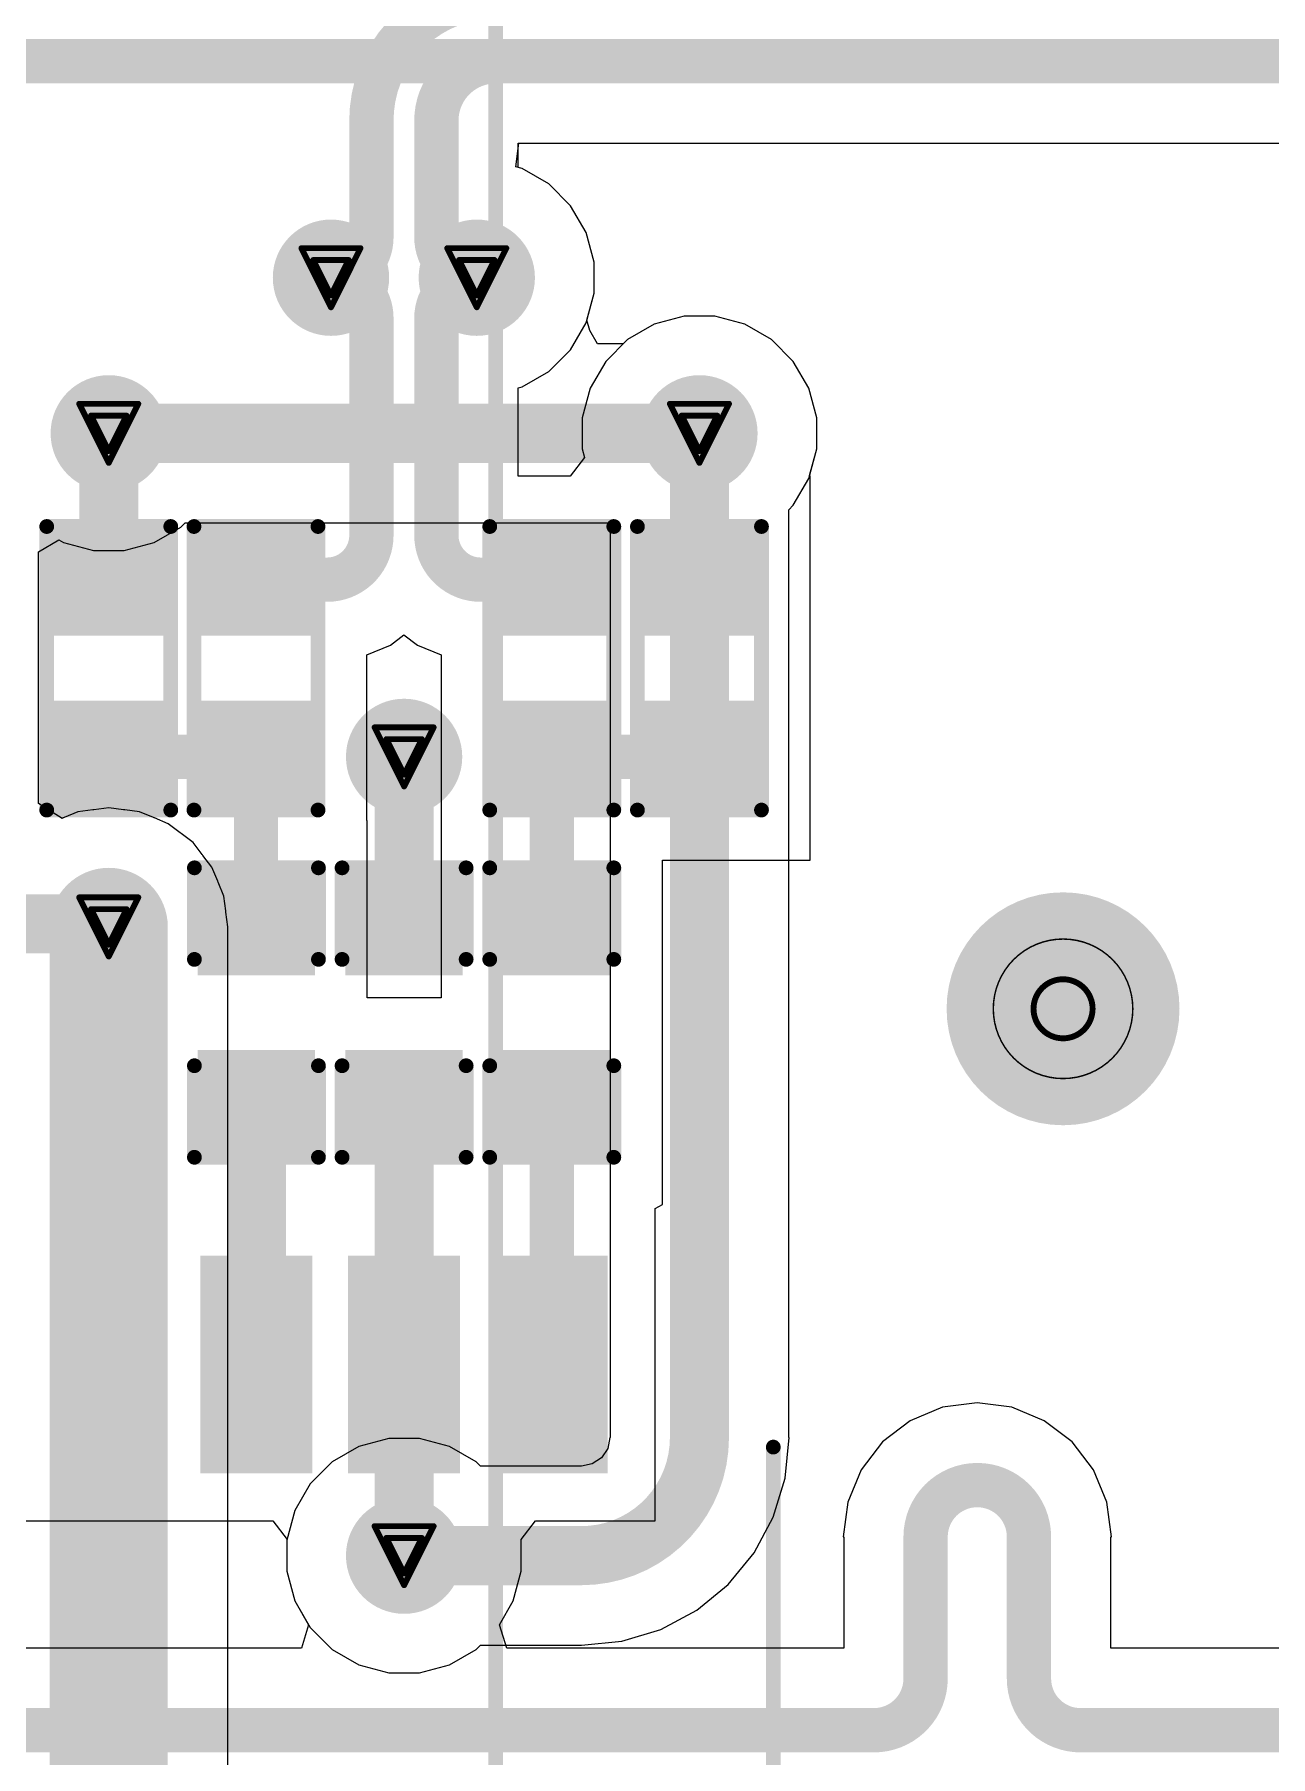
# Model space of a CAD drawing. Header units: inches. Extents: x 0 to 11.4, y 0 to 6.8.
# Drawn here: x 2.601 to 3.019, y 2.562 to 3.145 of the extents above; entities that cross this region are included whole.
import ezdxf

# ---------------------------------------------------------------- set-up
doc = ezdxf.new("R2010")
doc.units = ezdxf.units.IN
doc.header["$MEASUREMENT"] = 0
for name, color, linetype in [('Bottom Layer', 5, 'Continuous'), ('Bottom Overlay', 54, 'Continuous'), ('Bottom Paste', 16, 'Continuous'), ('Bottom Solder', 6, 'Continuous'), ('Dimension', 6, 'Continuous'), ('Drill Drawing', 1, 'Continuous'), ('Multi-Layer', 9, 'Continuous'), ('Pad Holes', 156, 'Continuous'), ('Top Layer', 1, 'Continuous'), ('Top Overlay', 2, 'Continuous'), ('Top Solder', 216, 'Continuous'), ('Via Holes', 16, 'Continuous')]:
    doc.layers.add(name, color=color, linetype=linetype)

# ---------------------------------------------------------------- blocks, each defined once
blk = doc.blocks.new('H1102NLT_B_3')
at = {"layer": 'Bottom Layer'}
for points in [[(-0.20079, 0.18996), (-0.13504, 0.18996), (-0.13504, 0.16004), (-0.20079, 0.16004)], [(-0.20079, 0.13996), (-0.13504, 0.13996), (-0.13504, 0.11004), (-0.20079, 0.11004)], [(-0.20079, 0.08996), (-0.13504, 0.08996), (-0.13504, 0.06004), (-0.20079, 0.06004)], [(-0.20079, 0.03996), (-0.13504, 0.03996), (-0.13504, 0.01004), (-0.20079, 0.01004)]]:
    blk.add_hatch(color=5, dxfattribs=at).paths.add_polyline_path(points)
at = {"layer": 'Bottom Paste'}
for points in [[(-0.20079, 0.18996), (-0.13504, 0.18996), (-0.13504, 0.16004), (-0.20079, 0.16004)], [(-0.20079, 0.13996), (-0.13504, 0.13996), (-0.13504, 0.11004), (-0.20079, 0.11004)], [(-0.20079, 0.08996), (-0.13504, 0.08996), (-0.13504, 0.06004), (-0.20079, 0.06004)], [(-0.20079, 0.03996), (-0.13504, 0.03996), (-0.13504, 0.01004), (-0.20079, 0.01004)]]:
    blk.add_hatch(color=16, dxfattribs=at).paths.add_polyline_path(points)
at = {"layer": 'Bottom Solder'}
for points in [[(-0.20479, 0.19396), (-0.13104, 0.19396), (-0.13104, 0.15604), (-0.20479, 0.15604)], [(-0.20479, 0.14396), (-0.13104, 0.14396), (-0.13104, 0.10604), (-0.20479, 0.10604)], [(-0.20479, 0.09396), (-0.13104, 0.09396), (-0.13104, 0.05604), (-0.20479, 0.05604)], [(-0.20479, 0.04396), (-0.13104, 0.04396), (-0.13104, 0.00604), (-0.20479, 0.00604)]]:
    blk.add_hatch(color=6, dxfattribs=at).paths.add_polyline_path(points)
at = {"layer": 'Bottom Overlay', "const_width": 0.005}
blk.add_lwpolyline([(0.13996, 0.25), (-0.13996, 0.25)], dxfattribs=at)
at = {"layer": 'Bottom Overlay', "const_width": 0.0025}
blk.add_lwpolyline([(-0.14121, 0.25, 1), (-0.13871, 0.25, 1)], format="xyb", close=True, dxfattribs=at)
blk = doc.blocks.new('R___0603_B_25')
at = {"layer": 'Bottom Layer'}
for points in [[(-0.045, -0.0175), (-0.045, 0.0175), (-0.015, 0.0175), (-0.015, -0.0175)], [(0.015, -0.0175), (0.015, 0.0175), (0.045, 0.0175), (0.045, -0.0175)]]:
    blk.add_hatch(color=5, dxfattribs=at).paths.add_polyline_path(points)
at = {"layer": 'Bottom Paste'}
for points in [[(-0.045, -0.0175), (-0.045, 0.0175), (-0.015, 0.0175), (-0.015, -0.0175)], [(0.015, -0.0175), (0.015, 0.0175), (0.045, 0.0175), (0.045, -0.0175)]]:
    blk.add_hatch(color=16, dxfattribs=at).paths.add_polyline_path(points)
at = {"layer": 'Bottom Solder'}
for points in [[(-0.049, -0.0215), (-0.049, 0.0215), (-0.011, 0.0215), (-0.011, -0.0215)], [(0.011, -0.0215), (0.011, 0.0215), (0.049, 0.0215), (0.049, -0.0215)]]:
    blk.add_hatch(color=6, dxfattribs=at).paths.add_polyline_path(points)
at = {"layer": 'Bottom Overlay', "const_width": 0.005}
for points in [[(-0.048, 0.021), (0.048, 0.021)], [(-0.048, 0.021), (-0.048, -0.021)], [(0.048, 0.021), (0.048, -0.021)], [(-0.048, -0.021), (0.048, -0.021)]]:
    blk.add_lwpolyline(points, dxfattribs=at)
at = {"layer": 'Bottom Overlay', "const_width": 0.0025}
for points in [[(-0.04925, 0.021, 1), (-0.04675, 0.021, 1)], [(-0.04925, 0.021, 1), (-0.04675, 0.021, 1)], [(0.04675, 0.021, 1), (0.04925, 0.021, 1)], [(0.04675, 0.021, 1), (0.04925, 0.021, 1)], [(-0.04925, -0.021, 1), (-0.04675, -0.021, 1)], [(-0.04925, -0.021, 1), (-0.04675, -0.021, 1)], [(0.04675, -0.021, 1), (0.04925, -0.021, 1)], [(0.04675, -0.021, 1), (0.04925, -0.021, 1)]]:
    blk.add_lwpolyline(points, format="xyb", close=True, dxfattribs=at)
blk = doc.blocks.new('R___0603_B_26')
at = {"layer": 'Bottom Layer'}
for points in [[(-0.045, -0.0175), (-0.045, 0.0175), (-0.015, 0.0175), (-0.015, -0.0175)], [(0.015, -0.0175), (0.015, 0.0175), (0.045, 0.0175), (0.045, -0.0175)]]:
    blk.add_hatch(color=5, dxfattribs=at).paths.add_polyline_path(points)
at = {"layer": 'Bottom Paste'}
for points in [[(-0.045, -0.0175), (-0.045, 0.0175), (-0.015, 0.0175), (-0.015, -0.0175)], [(0.015, -0.0175), (0.015, 0.0175), (0.045, 0.0175), (0.045, -0.0175)]]:
    blk.add_hatch(color=16, dxfattribs=at).paths.add_polyline_path(points)
at = {"layer": 'Bottom Solder'}
for points in [[(-0.049, -0.0215), (-0.049, 0.0215), (-0.011, 0.0215), (-0.011, -0.0215)], [(0.011, -0.0215), (0.011, 0.0215), (0.049, 0.0215), (0.049, -0.0215)]]:
    blk.add_hatch(color=6, dxfattribs=at).paths.add_polyline_path(points)
at = {"layer": 'Bottom Overlay', "const_width": 0.005}
for points in [[(-0.048, 0.021), (0.048, 0.021)], [(-0.048, 0.021), (-0.048, -0.021)], [(0.048, 0.021), (0.048, -0.021)], [(-0.048, -0.021), (0.048, -0.021)]]:
    blk.add_lwpolyline(points, dxfattribs=at)
at = {"layer": 'Bottom Overlay', "const_width": 0.0025}
for points in [[(-0.04925, 0.021, 1), (-0.04675, 0.021, 1)], [(-0.04925, 0.021, 1), (-0.04675, 0.021, 1)], [(0.04675, 0.021, 1), (0.04925, 0.021, 1)], [(0.04675, 0.021, 1), (0.04925, 0.021, 1)], [(-0.04925, -0.021, 1), (-0.04675, -0.021, 1)], [(-0.04925, -0.021, 1), (-0.04675, -0.021, 1)], [(0.04675, -0.021, 1), (0.04925, -0.021, 1)], [(0.04675, -0.021, 1), (0.04925, -0.021, 1)]]:
    blk.add_lwpolyline(points, format="xyb", close=True, dxfattribs=at)
blk = doc.blocks.new('R___0603_B_27')
at = {"layer": 'Bottom Layer'}
for points in [[(-0.045, -0.0175), (-0.045, 0.0175), (-0.015, 0.0175), (-0.015, -0.0175)], [(0.015, -0.0175), (0.015, 0.0175), (0.045, 0.0175), (0.045, -0.0175)]]:
    blk.add_hatch(color=5, dxfattribs=at).paths.add_polyline_path(points)
at = {"layer": 'Bottom Paste'}
for points in [[(-0.045, -0.0175), (-0.045, 0.0175), (-0.015, 0.0175), (-0.015, -0.0175)], [(0.015, -0.0175), (0.015, 0.0175), (0.045, 0.0175), (0.045, -0.0175)]]:
    blk.add_hatch(color=16, dxfattribs=at).paths.add_polyline_path(points)
at = {"layer": 'Bottom Solder'}
for points in [[(-0.049, -0.0215), (-0.049, 0.0215), (-0.011, 0.0215), (-0.011, -0.0215)], [(0.011, -0.0215), (0.011, 0.0215), (0.049, 0.0215), (0.049, -0.0215)]]:
    blk.add_hatch(color=6, dxfattribs=at).paths.add_polyline_path(points)
at = {"layer": 'Bottom Overlay', "const_width": 0.005}
for points in [[(0.048, 0.021), (-0.048, 0.021)], [(-0.048, -0.021), (-0.048, 0.021)], [(0.048, -0.021), (0.048, 0.021)], [(0.048, -0.021), (-0.048, -0.021)]]:
    blk.add_lwpolyline(points, dxfattribs=at)
at = {"layer": 'Bottom Overlay', "const_width": 0.0025}
for points in [[(-0.04925, 0.021, 1), (-0.04675, 0.021, 1)], [(-0.04925, 0.021, 1), (-0.04675, 0.021, 1)], [(0.04675, 0.021, 1), (0.04925, 0.021, 1)], [(0.04675, 0.021, 1), (0.04925, 0.021, 1)], [(-0.04925, -0.021, 1), (-0.04675, -0.021, 1)], [(-0.04925, -0.021, 1), (-0.04675, -0.021, 1)], [(0.04675, -0.021, 1), (0.04925, -0.021, 1)], [(0.04675, -0.021, 1), (0.04925, -0.021, 1)]]:
    blk.add_lwpolyline(points, format="xyb", close=True, dxfattribs=at)
blk = doc.blocks.new('R___0603_B_30')
at = {"layer": 'Bottom Layer'}
for points in [[(-0.045, -0.0175), (-0.045, 0.0175), (-0.015, 0.0175), (-0.015, -0.0175)], [(0.015, -0.0175), (0.015, 0.0175), (0.045, 0.0175), (0.045, -0.0175)]]:
    blk.add_hatch(color=5, dxfattribs=at).paths.add_polyline_path(points)
at = {"layer": 'Bottom Paste'}
for points in [[(-0.045, -0.0175), (-0.045, 0.0175), (-0.015, 0.0175), (-0.015, -0.0175)], [(0.015, -0.0175), (0.015, 0.0175), (0.045, 0.0175), (0.045, -0.0175)]]:
    blk.add_hatch(color=16, dxfattribs=at).paths.add_polyline_path(points)
at = {"layer": 'Bottom Solder'}
for points in [[(-0.049, -0.0215), (-0.049, 0.0215), (-0.011, 0.0215), (-0.011, -0.0215)], [(0.011, -0.0215), (0.011, 0.0215), (0.049, 0.0215), (0.049, -0.0215)]]:
    blk.add_hatch(color=6, dxfattribs=at).paths.add_polyline_path(points)
at = {"layer": 'Bottom Overlay', "const_width": 0.005}
for points in [[(0.048, 0.021), (-0.048, 0.021)], [(-0.048, -0.021), (-0.048, 0.021)], [(0.048, -0.021), (0.048, 0.021)], [(0.048, -0.021), (-0.048, -0.021)]]:
    blk.add_lwpolyline(points, dxfattribs=at)
at = {"layer": 'Bottom Overlay', "const_width": 0.0025}
for points in [[(-0.04925, 0.021, 1), (-0.04675, 0.021, 1)], [(-0.04925, 0.021, 1), (-0.04675, 0.021, 1)], [(0.04675, 0.021, 1), (0.04925, 0.021, 1)], [(0.04675, 0.021, 1), (0.04925, 0.021, 1)], [(-0.04925, -0.021, 1), (-0.04675, -0.021, 1)], [(-0.04925, -0.021, 1), (-0.04675, -0.021, 1)], [(0.04675, -0.021, 1), (0.04925, -0.021, 1)], [(0.04675, -0.021, 1), (0.04925, -0.021, 1)]]:
    blk.add_lwpolyline(points, format="xyb", close=True, dxfattribs=at)
blk = doc.blocks.new('C___0603_B_37')
at = {"layer": 'Bottom Layer'}
for points in [[(-0.045, -0.0175), (-0.045, 0.0175), (-0.015, 0.0175), (-0.015, -0.0175)], [(0.015, -0.0175), (0.015, 0.0175), (0.045, 0.0175), (0.045, -0.0175)]]:
    blk.add_hatch(color=5, dxfattribs=at).paths.add_polyline_path(points)
at = {"layer": 'Bottom Paste'}
for points in [[(-0.045, -0.0175), (-0.045, 0.0175), (-0.015, 0.0175), (-0.015, -0.0175)], [(0.015, -0.0175), (0.015, 0.0175), (0.045, 0.0175), (0.045, -0.0175)]]:
    blk.add_hatch(color=16, dxfattribs=at).paths.add_polyline_path(points)
at = {"layer": 'Bottom Solder'}
for points in [[(-0.04736, -0.01986), (-0.04736, 0.01986), (-0.01264, 0.01986), (-0.01264, -0.01986)], [(0.01264, -0.01986), (0.01264, 0.01986), (0.04736, 0.01986), (0.04736, -0.01986)]]:
    blk.add_hatch(color=6, dxfattribs=at).paths.add_polyline_path(points)
at = {"layer": 'Bottom Overlay', "const_width": 0.005}
for points in [[(-0.049, -0.021), (-0.049, 0.021)], [(-0.018, 0.021), (-0.049, 0.021)], [(0.049, 0.021), (0.018, 0.021)], [(0.049, -0.021), (0.049, 0.021)], [(-0.018, -0.021), (-0.049, -0.021)], [(0.049, -0.021), (0.018, -0.021)]]:
    blk.add_lwpolyline(points, dxfattribs=at)
at = {"layer": 'Bottom Overlay', "const_width": 0.0025}
for points in [[(-0.05025, 0.021, 1), (-0.04775, 0.021, 1)], [(-0.05025, 0.021, 1), (-0.04775, 0.021, 1)], [(-0.01925, 0.021, 1), (-0.01675, 0.021, 1)], [(0.01675, 0.021, 1), (0.01925, 0.021, 1)], [(0.04775, 0.021, 1), (0.05025, 0.021, 1)], [(0.04775, 0.021, 1), (0.05025, 0.021, 1)], [(-0.05025, -0.021, 1), (-0.04775, -0.021, 1)], [(-0.05025, -0.021, 1), (-0.04775, -0.021, 1)], [(-0.01925, -0.021, 1), (-0.01675, -0.021, 1)], [(0.01675, -0.021, 1), (0.01925, -0.021, 1)], [(0.04775, -0.021, 1), (0.05025, -0.021, 1)], [(0.04775, -0.021, 1), (0.05025, -0.021, 1)]]:
    blk.add_lwpolyline(points, format="xyb", close=True, dxfattribs=at)
blk = doc.blocks.new('NE8FBV_C5_LED_57')
at = {"layer": 'Bottom Layer'}
h = blk.add_hatch(color=5, dxfattribs=at)
edge = h.paths.add_edge_path()
edge.add_arc((-0.2878, -0.10354), 0.03543, 0, 360)
at = {"layer": 'Bottom Solder'}
h = blk.add_hatch(color=6, dxfattribs=at)
edge = h.paths.add_edge_path()
edge.add_arc((-0.2878, -0.10354), 0.03943, 0, 360)
at = {"layer": 'Multi-Layer'}
h = blk.add_hatch(color=9, dxfattribs=at)
edge = h.paths.add_edge_path()
edge.add_arc((-0.2878, -0.10354), 0.03543, 0, 360)
at = {"layer": 'Pad Holes'}
h = blk.add_hatch(color=7, dxfattribs=at)
edge = h.paths.add_edge_path()
edge.add_arc((-0.2878, -0.10354), 0.02362, 0, 360)
at = {"layer": 'Top Layer'}
h = blk.add_hatch(color=1, dxfattribs=at)
edge = h.paths.add_edge_path()
edge.add_arc((-0.2878, -0.10354), 0.03543, 0, 360)
at = {"layer": 'Top Solder'}
h = blk.add_hatch(color=216, dxfattribs=at)
edge = h.paths.add_edge_path()
edge.add_arc((-0.2878, -0.10354), 0.03943, 0, 360)
at = {"layer": 'Top Overlay', "const_width": 0.005}
blk.add_lwpolyline([(-0.47992, -0.65472), (-0.47992, 0.552)], dxfattribs=at)
blk = doc.blocks.new('C___0603_B_64')
at = {"layer": 'Bottom Layer'}
for points in [[(-0.045, -0.0175), (-0.045, 0.0175), (-0.015, 0.0175), (-0.015, -0.0175)], [(0.015, -0.0175), (0.015, 0.0175), (0.045, 0.0175), (0.045, -0.0175)]]:
    blk.add_hatch(color=5, dxfattribs=at).paths.add_polyline_path(points)
at = {"layer": 'Bottom Paste'}
for points in [[(-0.045, -0.0175), (-0.045, 0.0175), (-0.015, 0.0175), (-0.015, -0.0175)], [(0.015, -0.0175), (0.015, 0.0175), (0.045, 0.0175), (0.045, -0.0175)]]:
    blk.add_hatch(color=16, dxfattribs=at).paths.add_polyline_path(points)
at = {"layer": 'Bottom Solder'}
for points in [[(-0.04736, -0.01986), (-0.04736, 0.01986), (-0.01264, 0.01986), (-0.01264, -0.01986)], [(0.01264, -0.01986), (0.01264, 0.01986), (0.04736, 0.01986), (0.04736, -0.01986)]]:
    blk.add_hatch(color=6, dxfattribs=at).paths.add_polyline_path(points)
at = {"layer": 'Bottom Overlay', "const_width": 0.005}
for points in [[(-0.018, 0.021), (-0.049, 0.021)], [(-0.049, -0.021), (-0.049, 0.021)], [(0.049, 0.021), (0.018, 0.021)], [(0.049, -0.021), (0.049, 0.021)], [(-0.018, -0.021), (-0.049, -0.021)], [(0.049, -0.021), (0.018, -0.021)]]:
    blk.add_lwpolyline(points, dxfattribs=at)
at = {"layer": 'Bottom Overlay', "const_width": 0.0025}
for points in [[(-0.05025, 0.021, 1), (-0.04775, 0.021, 1)], [(-0.05025, 0.021, 1), (-0.04775, 0.021, 1)], [(-0.01925, 0.021, 1), (-0.01675, 0.021, 1)], [(0.01675, 0.021, 1), (0.01925, 0.021, 1)], [(0.04775, 0.021, 1), (0.05025, 0.021, 1)], [(0.04775, 0.021, 1), (0.05025, 0.021, 1)], [(-0.05025, -0.021, 1), (-0.04775, -0.021, 1)], [(-0.05025, -0.021, 1), (-0.04775, -0.021, 1)], [(-0.01925, -0.021, 1), (-0.01675, -0.021, 1)], [(0.01675, -0.021, 1), (0.01925, -0.021, 1)], [(0.04775, -0.021, 1), (0.05025, -0.021, 1)], [(0.04775, -0.021, 1), (0.05025, -0.021, 1)]]:
    blk.add_lwpolyline(points, format="xyb", close=True, dxfattribs=at)
blk = doc.blocks.new('C___0603_B_65')
at = {"layer": 'Bottom Layer'}
for points in [[(-0.045, -0.0175), (-0.045, 0.0175), (-0.015, 0.0175), (-0.015, -0.0175)], [(0.015, -0.0175), (0.015, 0.0175), (0.045, 0.0175), (0.045, -0.0175)]]:
    blk.add_hatch(color=5, dxfattribs=at).paths.add_polyline_path(points)
at = {"layer": 'Bottom Paste'}
for points in [[(-0.045, -0.0175), (-0.045, 0.0175), (-0.015, 0.0175), (-0.015, -0.0175)], [(0.015, -0.0175), (0.015, 0.0175), (0.045, 0.0175), (0.045, -0.0175)]]:
    blk.add_hatch(color=16, dxfattribs=at).paths.add_polyline_path(points)
at = {"layer": 'Bottom Solder'}
for points in [[(-0.04736, -0.01986), (-0.04736, 0.01986), (-0.01264, 0.01986), (-0.01264, -0.01986)], [(0.01264, -0.01986), (0.01264, 0.01986), (0.04736, 0.01986), (0.04736, -0.01986)]]:
    blk.add_hatch(color=6, dxfattribs=at).paths.add_polyline_path(points)
at = {"layer": 'Bottom Overlay', "const_width": 0.005}
for points in [[(-0.018, 0.021), (-0.049, 0.021)], [(-0.049, -0.021), (-0.049, 0.021)], [(0.049, 0.021), (0.018, 0.021)], [(0.049, -0.021), (0.049, 0.021)], [(-0.018, -0.021), (-0.049, -0.021)], [(0.049, -0.021), (0.018, -0.021)]]:
    blk.add_lwpolyline(points, dxfattribs=at)
at = {"layer": 'Bottom Overlay', "const_width": 0.0025}
for points in [[(-0.05025, 0.021, 1), (-0.04775, 0.021, 1)], [(-0.05025, 0.021, 1), (-0.04775, 0.021, 1)], [(-0.01925, 0.021, 1), (-0.01675, 0.021, 1)], [(0.01675, 0.021, 1), (0.01925, 0.021, 1)], [(0.04775, 0.021, 1), (0.05025, 0.021, 1)], [(0.04775, 0.021, 1), (0.05025, 0.021, 1)], [(-0.05025, -0.021, 1), (-0.04775, -0.021, 1)], [(-0.05025, -0.021, 1), (-0.04775, -0.021, 1)], [(-0.01925, -0.021, 1), (-0.01675, -0.021, 1)], [(0.01675, -0.021, 1), (0.01925, -0.021, 1)], [(0.04775, -0.021, 1), (0.05025, -0.021, 1)], [(0.04775, -0.021, 1), (0.05025, -0.021, 1)]]:
    blk.add_lwpolyline(points, format="xyb", close=True, dxfattribs=at)

msp = doc.modelspace()

# ---------------------------------------------------------------- hatches: boundary and pattern name
at = {"layer": 'Bottom Layer'}
h = msp.add_hatch(color=5, dxfattribs=at)
edge = h.paths.add_edge_path()
edge.add_arc((2.70134, 3.06269), 0.01969, 0, 360)
h = msp.add_hatch(color=5, dxfattribs=at)
edge = h.paths.add_edge_path()
edge.add_arc((2.75071, 3.06269), 0.01969, 0, 360)
h = msp.add_hatch(color=5, dxfattribs=at)
edge = h.paths.add_edge_path()
edge.add_arc((2.6261, 3.01), 0.01969, 0, 360)
h = msp.add_hatch(color=5, dxfattribs=at)
edge = h.paths.add_edge_path()
edge.add_arc((2.8261, 3.01), 0.01969, 0, 360)
h = msp.add_hatch(color=5, dxfattribs=at)
edge = h.paths.add_edge_path()
edge.add_arc((2.7261, 2.90045), 0.01969, 0, 360)
h = msp.add_hatch(color=5, dxfattribs=at)
edge = h.paths.add_edge_path()
edge.add_arc((2.6261, 2.84289), 0.01969, 0, 360)
h = msp.add_hatch(color=5, dxfattribs=at)
edge = h.paths.add_edge_path()
edge.add_arc((2.7261, 2.63), 0.01969, 0, 360)
at = {"layer": 'Top Layer'}
h = msp.add_hatch(color=1, dxfattribs=at)
edge = h.paths.add_edge_path()
edge.add_arc((2.70134, 3.06269), 0.01969, 0, 360)
h = msp.add_hatch(color=1, dxfattribs=at)
edge = h.paths.add_edge_path()
edge.add_arc((2.75071, 3.06269), 0.01969, 0, 360)
h = msp.add_hatch(color=1, dxfattribs=at)
edge = h.paths.add_edge_path()
edge.add_arc((2.6261, 3.01), 0.01969, 0, 360)
h = msp.add_hatch(color=1, dxfattribs=at)
edge = h.paths.add_edge_path()
edge.add_arc((2.8261, 3.01), 0.01969, 0, 360)
h = msp.add_hatch(color=1, dxfattribs=at)
edge = h.paths.add_edge_path()
edge.add_arc((2.7261, 2.90045), 0.01969, 0, 360)
h = msp.add_hatch(color=1, dxfattribs=at)
edge = h.paths.add_edge_path()
edge.add_arc((2.6261, 2.84289), 0.01969, 0, 360)
h = msp.add_hatch(color=1, dxfattribs=at)
edge = h.paths.add_edge_path()
edge.add_arc((2.7261, 2.63), 0.01969, 0, 360)
at = {"layer": 'Via Holes'}
h = msp.add_hatch(color=7, dxfattribs=at)
edge = h.paths.add_edge_path()
edge.add_arc((2.70134, 3.06269), 0.01181, 0, 360)
h = msp.add_hatch(color=7, dxfattribs=at)
edge = h.paths.add_edge_path()
edge.add_arc((2.75071, 3.06269), 0.01181, 0, 360)
h = msp.add_hatch(color=7, dxfattribs=at)
edge = h.paths.add_edge_path()
edge.add_arc((2.6261, 3.01), 0.01181, 0, 360)
h = msp.add_hatch(color=7, dxfattribs=at)
edge = h.paths.add_edge_path()
edge.add_arc((2.8261, 3.01), 0.01181, 0, 360)
h = msp.add_hatch(color=7, dxfattribs=at)
edge = h.paths.add_edge_path()
edge.add_arc((2.7261, 2.90045), 0.01181, 0, 360)
h = msp.add_hatch(color=7, dxfattribs=at)
edge = h.paths.add_edge_path()
edge.add_arc((2.6261, 2.84289), 0.01181, 0, 360)
h = msp.add_hatch(color=7, dxfattribs=at)
edge = h.paths.add_edge_path()
edge.add_arc((2.7261, 2.63), 0.01181, 0, 360)

# ---------------------------------------------------------------- linework, layer by layer
at = {"layer": 'Bottom Layer'}
for p, q in [((2.76394, 3.10023), (2.76499, 3.10823)), ((2.76499, 3.10823), (3.19735, 3.10823)), ((2.76603, 3.09967), (2.76394, 3.10023)), ((2.77508, 3.09444), (2.76603, 3.09967)), ((2.78247, 3.08705), (2.77508, 3.09444)), ((2.78769, 3.078), (2.78247, 3.08705)), ((2.7904, 3.06791), (2.78769, 3.078)), ((2.7904, 3.05746), (2.7904, 3.06791)), ((2.78769, 3.04737), (2.7904, 3.05746)), ((2.82088, 3.04969), (2.81078, 3.04698)), ((2.83133, 3.04969), (2.82088, 3.04969)), ((2.84142, 3.04698), (2.83133, 3.04969)), ((2.78247, 3.03832), (2.78769, 3.04737)), ((2.81078, 3.04698), (2.80173, 3.04176)), ((2.85047, 3.04176), (2.84142, 3.04698)), ((2.77508, 3.03093), (2.78247, 3.03832)), ((2.80173, 3.04176), (2.79435, 3.03437)), ((2.85786, 3.03437), (2.85047, 3.04176)), ((2.79435, 3.03437), (2.78912, 3.02532)), ((2.86308, 3.02532), (2.85786, 3.03437)), ((2.76603, 3.0257), (2.77508, 3.03093)), ((2.76476, 3.02537), (2.76603, 3.0257)), ((2.76476, 2.99545), (2.76476, 3.02537)), ((2.78912, 3.02532), (2.78642, 3.01522)), ((2.86579, 3.01522), (2.86308, 3.02532)), ((2.78642, 3.01522), (2.78642, 3.00478)), ((2.86579, 3.00478), (2.86579, 3.01522)), ((2.78642, 3.00478), (2.78721, 3.0018)), ((2.86337, 2.99575), (2.86579, 3.00478)), ((2.78721, 3.0018), (2.78234, 2.99545)), ((2.78234, 2.99545), (2.76476, 2.99545)), ((2.8636, 2.99545), (2.86337, 2.99575)), ((2.8636, 2.92545), (2.8636, 2.99545)), ((2.8636, 2.99545), (2.8636, 2.99545)), ((2.72146, 2.93833), (2.72603, 2.94183)), ((2.72603, 2.94183), (2.73059, 2.93833)), ((2.71345, 2.93501), (2.72146, 2.93833)), ((2.71345, 2.92545), (2.71345, 2.93501)), ((2.73059, 2.93833), (2.7386, 2.93501)), ((2.7386, 2.93501), (2.7386, 2.92545)), ((2.71345, 2.87889), (2.71345, 2.92545)), ((2.7386, 2.92545), (2.7386, 2.86545)), ((2.8636, 2.86545), (2.8636, 2.92545)), ((2.7136, 2.87889), (2.71345, 2.87889)), ((2.7136, 2.81889), (2.7136, 2.87889)), ((2.7386, 2.86545), (2.7386, 2.81889)), ((2.8136, 2.80889), (2.8136, 2.86545)), ((2.8136, 2.86545), (2.8636, 2.86545)), ((2.7386, 2.81889), (2.7136, 2.81889)), ((2.8136, 2.74889), (2.8136, 2.80889)), ((2.81106, 2.74759), (2.8136, 2.74889)), ((2.81106, 2.64184), (2.81106, 2.74759)), ((2.90842, 2.68024), (2.89747, 2.6757)), ((2.92017, 2.68179), (2.90842, 2.68024)), ((2.93191, 2.68024), (2.92017, 2.68179)), ((2.94286, 2.6757), (2.93191, 2.68024)), ((2.89747, 2.6757), (2.88807, 2.66849)), ((2.95226, 2.66849), (2.94286, 2.6757)), ((2.88807, 2.66849), (2.88086, 2.65909)), ((2.95947, 2.65909), (2.95226, 2.66849)), ((2.88086, 2.65909), (2.87633, 2.64814)), ((2.96401, 2.64814), (2.95947, 2.65909)), ((2.87633, 2.64814), (2.87478, 2.6364)), ((2.96556, 2.6364), (2.96401, 2.64814)), ((2.50628, 2.64184), (2.68162, 2.64184)), ((2.68162, 2.64184), (2.68649, 2.6355)), ((2.76571, 2.6355), (2.77058, 2.64184)), ((2.77058, 2.64184), (2.81106, 2.64184)), ((2.68649, 2.6355), (2.68642, 2.63522)), ((2.76579, 2.63522), (2.76571, 2.6355)), ((2.87478, 2.6364), (2.87493, 2.6364)), ((2.87493, 2.6364), (2.87493, 2.59863)), ((2.9654, 2.59863), (2.9654, 2.6364)), ((2.9654, 2.6364), (2.96556, 2.6364)), ((2.68642, 2.63522), (2.68642, 2.62478)), ((2.76579, 2.62478), (2.76579, 2.63522)), ((2.68642, 2.62478), (2.68912, 2.61468)), ((2.76308, 2.61468), (2.76579, 2.62478)), ((2.68912, 2.61468), (2.69377, 2.60663)), ((2.75843, 2.60663), (2.76308, 2.61468)), ((2.69377, 2.60663), (2.69133, 2.59863)), ((2.76087, 2.59863), (2.75843, 2.60663)), ((2.69133, 2.59863), (2.52419, 2.59863)), ((2.87493, 2.59863), (2.76087, 2.59863)), ((3.04621, 2.59863), (2.9654, 2.59863))]:
    msp.add_line(p, q, dxfattribs=at)
for points, const_width in [([(2.52419, 3.13596), (3.19735, 3.13596)], 0.015), ([(2.71503, 2.97545), (2.71503, 3.049)], 0.015), ([(2.73703, 2.97545), (2.73703, 3.049)], 0.015), ([(2.6261, 2.96045), (2.6261, 3.01)], 0.02), ([(2.8261, 2.96045), (2.8261, 3.01)], 0.02), ([(2.67595, 2.96045), (2.70003, 2.96045)], 0.015), ([(2.75203, 2.96045), (2.7761, 2.96045)], 0.015), ([(2.6261, 2.90045), (2.67595, 2.90045)], 0.015), ([(2.7761, 2.90045), (2.8261, 2.90045)], 0.015), ([(2.67595, 2.84389), (2.67595, 2.89045)], 0.015), ([(2.7261, 2.84543), (2.7261, 2.89045)], 0.02), ([(2.7761, 2.84389), (2.7761, 2.89045)], 0.015), ([(2.6251, 2.84389), (2.6261, 2.84289)], 0.03), ([(2.5761, 2.84389), (2.6251, 2.84389)], 0.02), ([(2.67595, 2.84389), (2.6761, 2.84389)], 0.015), ([(2.6761, 2.69472), (2.6761, 2.78389)], 0.02), ([(2.7261, 2.69472), (2.7261, 2.78389)], 0.02), ([(2.7761, 2.69472), (2.7761, 2.78389)], 0.015), ([(2.7261, 2.63), (2.7261, 2.69472)], 0.02), ([(2.90267, 2.58839), (2.90267, 2.6364)], 0.015), ([(2.93767, 2.58839), (2.93767, 2.6364)], 0.015), ([(2.52419, 2.57089), (2.87767, 2.57089)], 0.015), ([(2.87767, 2.57089), (2.88517, 2.57089)], 0.015), ([(2.95517, 2.57089), (3.00297, 2.57089)], 0.015), ([(3.00297, 2.57089), (3.04621, 2.57089)], 0.015)]:
    msp.add_lwpolyline(points, dxfattribs=dict(at, const_width=const_width))
for points, const_width in [([(2.69759, 3.06269, 1), (2.70509, 3.06269, 1)], 0.0075), ([(2.74696, 3.06269, 1), (2.75446, 3.06269, 1)], 0.0075), ([(2.71128, 3.049, 1), (2.71878, 3.049, 1)], 0.0075), ([(2.71128, 3.049, 1), (2.71878, 3.049, 1)], 0.0075), ([(2.73328, 3.049, 1), (2.74078, 3.049, 1)], 0.0075), ([(2.73328, 3.049, 1), (2.74078, 3.049, 1)], 0.0075), ([(2.6211, 3.01, 1), (2.6311, 3.01, 1)], 0.01), ([(2.8211, 3.01, 1), (2.8311, 3.01, 1)], 0.01), ([(2.71128, 2.97545, 1), (2.71878, 2.97545, 1)], 0.0075), ([(2.71128, 2.97545, 1), (2.71878, 2.97545, 1)], 0.0075), ([(2.73328, 2.97545, 1), (2.74078, 2.97545, 1)], 0.0075), ([(2.73328, 2.97545, 1), (2.74078, 2.97545, 1)], 0.0075), ([(2.6211, 2.96045, 1), (2.6311, 2.96045, 1)], 0.01), ([(2.6722, 2.96045, 1), (2.6797, 2.96045, 1)], 0.0075), ([(2.69628, 2.96045, 1), (2.70378, 2.96045, 1)], 0.0075), ([(2.69628, 2.96045, 1), (2.70378, 2.96045, 1)], 0.0075), ([(2.74828, 2.96045, 1), (2.75578, 2.96045, 1)], 0.0075), ([(2.74828, 2.96045, 1), (2.75578, 2.96045, 1)], 0.0075), ([(2.77235, 2.96045, 1), (2.77985, 2.96045, 1)], 0.0075), ([(2.8211, 2.96045, 1), (2.8311, 2.96045, 1)], 0.01), ([(2.62235, 2.90045, 1), (2.62985, 2.90045, 1)], 0.0075), ([(2.6722, 2.90045, 1), (2.6797, 2.90045, 1)], 0.0075), ([(2.77235, 2.90045, 1), (2.77985, 2.90045, 1)], 0.0075), ([(2.82235, 2.90045, 1), (2.82985, 2.90045, 1)], 0.0075), ([(2.6722, 2.89045, 1), (2.6797, 2.89045, 1)], 0.0075), ([(2.7211, 2.89045, 1), (2.7311, 2.89045, 1)], 0.01), ([(2.77235, 2.89045, 1), (2.77985, 2.89045, 1)], 0.0075), ([(2.6176, 2.84389, 1), (2.6326, 2.84389, 1)], 0.015), ([(2.6186, 2.84289, 1), (2.6336, 2.84289, 1)], 0.015), ([(2.6201, 2.84389, 1), (2.6301, 2.84389, 1)], 0.01), ([(2.6722, 2.84389, 1), (2.6797, 2.84389, 1)], 0.0075), ([(2.6722, 2.84389, 1), (2.6797, 2.84389, 1)], 0.0075), ([(2.67235, 2.84389, 1), (2.67985, 2.84389, 1)], 0.0075), ([(2.7211, 2.84543, 1), (2.7311, 2.84543, 1)], 0.01), ([(2.77235, 2.84389, 1), (2.77985, 2.84389, 1)], 0.0075), ([(2.6711, 2.78389, 1), (2.6811, 2.78389, 1)], 0.01), ([(2.7211, 2.78389, 1), (2.7311, 2.78389, 1)], 0.01), ([(2.77235, 2.78389, 1), (2.77985, 2.78389, 1)], 0.0075), ([(2.6711, 2.69472, 1), (2.6811, 2.69472, 1)], 0.01), ([(2.7211, 2.69472, 1), (2.7311, 2.69472, 1)], 0.01), ([(2.7211, 2.69472, 1), (2.7311, 2.69472, 1)], 0.01), ([(2.77235, 2.69472, 1), (2.77985, 2.69472, 1)], 0.0075), ([(2.89892, 2.6364, 1), (2.90642, 2.6364, 1)], 0.0075), ([(2.89892, 2.6364, 1), (2.90642, 2.6364, 1)], 0.0075), ([(2.93392, 2.6364, 1), (2.94142, 2.6364, 1)], 0.0075), ([(2.93392, 2.6364, 1), (2.94142, 2.6364, 1)], 0.0075), ([(2.7211, 2.63, 1), (2.7311, 2.63, 1)], 0.01), ([(2.89892, 2.58839, 1), (2.90642, 2.58839, 1)], 0.0075), ([(2.89892, 2.58839, 1), (2.90642, 2.58839, 1)], 0.0075), ([(2.93392, 2.58839, 1), (2.94142, 2.58839, 1)], 0.0075), ([(2.93392, 2.58839, 1), (2.94142, 2.58839, 1)], 0.0075), ([(2.87392, 2.57089, 1), (2.88142, 2.57089, 1)], 0.0075), ([(2.87392, 2.57089, 1), (2.88142, 2.57089, 1)], 0.0075), ([(2.88142, 2.57089, 1), (2.88892, 2.57089, 1)], 0.0075), ([(2.88142, 2.57089, 1), (2.88892, 2.57089, 1)], 0.0075), ([(2.95142, 2.57089, 1), (2.95892, 2.57089, 1)], 0.0075), ([(2.95142, 2.57089, 1), (2.95892, 2.57089, 1)], 0.0075), ([(2.99922, 2.57089, 1), (3.00672, 2.57089, 1)], 0.0075), ([(2.99922, 2.57089, 1), (3.00672, 2.57089, 1)], 0.0075)]:
    msp.add_lwpolyline(points, format="xyb", close=True, dxfattribs=dict(at, const_width=const_width))
at = {"layer": 'Bottom Layer', "const_width": 0.015}
for points in [[(2.70134, 3.06269, -0.414214), (2.71503, 3.049)], [(2.73703, 3.049, -0.414214), (2.75071, 3.06269)], [(2.71503, 2.97545, -0.414214), (2.70003, 2.96045)], [(2.75203, 2.96045, -0.414214), (2.73703, 2.97545)], [(2.90267, 2.6364, -1), (2.93767, 2.6364)], [(2.90267, 2.58839, -0.414214), (2.88517, 2.57089)], [(2.95517, 2.57089, -0.414214), (2.93767, 2.58839)]]:
    msp.add_lwpolyline(points, format="xyb", dxfattribs=at)
at = {"layer": 'Dimension'}
for points, const_width in [([(2.97283, 2.81516, 1), (2.92559, 2.81516, 1)], 0.0005), ([(2.92547, 2.81516, 1), (2.92572, 2.81516, 1)], 0.00025), ([(2.97271, 2.81516, 1), (2.97296, 2.81516, 1)], 0.00025)]:
    msp.add_lwpolyline(points, format="xyb", close=True, dxfattribs=dict(at, const_width=const_width))
at = {"layer": 'Drill Drawing', "const_width": 0.002}
for points in [[(2.69134, 3.07268), (2.71134, 3.07268)], [(2.69134, 3.07268), (2.70134, 3.05268)], [(2.70134, 3.05268), (2.71134, 3.07268)], [(2.74071, 3.07268), (2.76071, 3.07268)], [(2.74071, 3.07268), (2.75071, 3.05268)], [(2.75071, 3.05268), (2.76071, 3.07268)], [(2.69534, 3.06868), (2.70734, 3.06868)], [(2.69534, 3.06868), (2.70134, 3.05668)], [(2.70134, 3.05668), (2.70734, 3.06868)], [(2.74471, 3.06868), (2.75671, 3.06868)], [(2.74471, 3.06868), (2.75071, 3.05668)], [(2.75071, 3.05668), (2.75671, 3.06868)], [(2.6161, 3.02), (2.6361, 3.02)], [(2.6161, 3.02), (2.6261, 3)], [(2.6261, 3), (2.6361, 3.02)], [(2.8161, 3.02), (2.8361, 3.02)], [(2.8161, 3.02), (2.8261, 3)], [(2.8261, 3), (2.8361, 3.02)], [(2.6201, 3.016), (2.6321, 3.016)], [(2.6201, 3.016), (2.6261, 3.004)], [(2.6261, 3.004), (2.6321, 3.016)], [(2.8201, 3.016), (2.8321, 3.016)], [(2.8201, 3.016), (2.8261, 3.004)], [(2.8261, 3.004), (2.8321, 3.016)], [(2.7161, 2.91045), (2.7361, 2.91045)], [(2.7161, 2.91045), (2.7261, 2.89045)], [(2.7261, 2.89045), (2.7361, 2.91045)], [(2.7201, 2.90645), (2.7321, 2.90645)], [(2.7201, 2.90645), (2.7261, 2.89445)], [(2.7261, 2.89445), (2.7321, 2.90645)], [(2.6161, 2.85289), (2.6361, 2.85289)], [(2.6161, 2.85289), (2.6261, 2.83289)], [(2.6261, 2.83289), (2.6361, 2.85289)], [(2.6201, 2.84889), (2.6321, 2.84889)], [(2.6201, 2.84889), (2.6261, 2.83689)], [(2.6261, 2.83689), (2.6321, 2.84889)], [(2.7161, 2.64), (2.7361, 2.64)], [(2.7161, 2.64), (2.7261, 2.62)], [(2.7201, 2.636), (2.7321, 2.636)], [(2.7201, 2.636), (2.7261, 2.624)], [(2.7261, 2.62), (2.7361, 2.64)], [(2.7261, 2.624), (2.7321, 2.636)]]:
    msp.add_lwpolyline(points, dxfattribs=at)
at = {"layer": 'Drill Drawing'}
for points, const_width in [([(2.69084, 3.07268, 1), (2.69184, 3.07268, 1)], 0.001), ([(2.69084, 3.07268, 1), (2.69184, 3.07268, 1)], 0.001), ([(2.71084, 3.07268, 1), (2.71184, 3.07268, 1)], 0.001), ([(2.71084, 3.07268, 1), (2.71184, 3.07268, 1)], 0.001), ([(2.74021, 3.07268, 1), (2.74121, 3.07268, 1)], 0.001), ([(2.74021, 3.07268, 1), (2.74121, 3.07268, 1)], 0.001), ([(2.76021, 3.07268, 1), (2.76121, 3.07268, 1)], 0.001), ([(2.76021, 3.07268, 1), (2.76121, 3.07268, 1)], 0.001), ([(2.69484, 3.06868, 1), (2.69584, 3.06868, 1)], 0.001), ([(2.69484, 3.06868, 1), (2.69584, 3.06868, 1)], 0.001), ([(2.70684, 3.06868, 1), (2.70784, 3.06868, 1)], 0.001), ([(2.70684, 3.06868, 1), (2.70784, 3.06868, 1)], 0.001), ([(2.74421, 3.06868, 1), (2.74521, 3.06868, 1)], 0.001), ([(2.74421, 3.06868, 1), (2.74521, 3.06868, 1)], 0.001), ([(2.75621, 3.06868, 1), (2.75721, 3.06868, 1)], 0.001), ([(2.75621, 3.06868, 1), (2.75721, 3.06868, 1)], 0.001), ([(2.70084, 3.05668, 1), (2.70184, 3.05668, 1)], 0.001), ([(2.70084, 3.05668, 1), (2.70184, 3.05668, 1)], 0.001), ([(2.75021, 3.05668, 1), (2.75121, 3.05668, 1)], 0.001), ([(2.75021, 3.05668, 1), (2.75121, 3.05668, 1)], 0.001), ([(2.70084, 3.05268, 1), (2.70184, 3.05268, 1)], 0.001), ([(2.70084, 3.05268, 1), (2.70184, 3.05268, 1)], 0.001), ([(2.75021, 3.05268, 1), (2.75121, 3.05268, 1)], 0.001), ([(2.75021, 3.05268, 1), (2.75121, 3.05268, 1)], 0.001), ([(2.6156, 3.02, 1), (2.6166, 3.02, 1)], 0.001), ([(2.6156, 3.02, 1), (2.6166, 3.02, 1)], 0.001), ([(2.6356, 3.02, 1), (2.6366, 3.02, 1)], 0.001), ([(2.6356, 3.02, 1), (2.6366, 3.02, 1)], 0.001), ([(2.8156, 3.02, 1), (2.8166, 3.02, 1)], 0.001), ([(2.8156, 3.02, 1), (2.8166, 3.02, 1)], 0.001), ([(2.8356, 3.02, 1), (2.8366, 3.02, 1)], 0.001), ([(2.8356, 3.02, 1), (2.8366, 3.02, 1)], 0.001), ([(2.6196, 3.016, 1), (2.6206, 3.016, 1)], 0.001), ([(2.6196, 3.016, 1), (2.6206, 3.016, 1)], 0.001), ([(2.6316, 3.016, 1), (2.6326, 3.016, 1)], 0.001), ([(2.6316, 3.016, 1), (2.6326, 3.016, 1)], 0.001), ([(2.8196, 3.016, 1), (2.8206, 3.016, 1)], 0.001), ([(2.8196, 3.016, 1), (2.8206, 3.016, 1)], 0.001), ([(2.8316, 3.016, 1), (2.8326, 3.016, 1)], 0.001), ([(2.8316, 3.016, 1), (2.8326, 3.016, 1)], 0.001), ([(2.6256, 3.004, 1), (2.6266, 3.004, 1)], 0.001), ([(2.6256, 3.004, 1), (2.6266, 3.004, 1)], 0.001), ([(2.8256, 3.004, 1), (2.8266, 3.004, 1)], 0.001), ([(2.8256, 3.004, 1), (2.8266, 3.004, 1)], 0.001), ([(2.6256, 3, 1), (2.6266, 3, 1)], 0.001), ([(2.6256, 3, 1), (2.6266, 3, 1)], 0.001), ([(2.8256, 3, 1), (2.8266, 3, 1)], 0.001), ([(2.8256, 3, 1), (2.8266, 3, 1)], 0.001), ([(2.7156, 2.91045, 1), (2.7166, 2.91045, 1)], 0.001), ([(2.7156, 2.91045, 1), (2.7166, 2.91045, 1)], 0.001), ([(2.7356, 2.91045, 1), (2.7366, 2.91045, 1)], 0.001), ([(2.7356, 2.91045, 1), (2.7366, 2.91045, 1)], 0.001), ([(2.7196, 2.90645, 1), (2.7206, 2.90645, 1)], 0.001), ([(2.7196, 2.90645, 1), (2.7206, 2.90645, 1)], 0.001), ([(2.7316, 2.90645, 1), (2.7326, 2.90645, 1)], 0.001), ([(2.7316, 2.90645, 1), (2.7326, 2.90645, 1)], 0.001), ([(2.7256, 2.89445, 1), (2.7266, 2.89445, 1)], 0.001), ([(2.7256, 2.89445, 1), (2.7266, 2.89445, 1)], 0.001), ([(2.7256, 2.89045, 1), (2.7266, 2.89045, 1)], 0.001), ([(2.7256, 2.89045, 1), (2.7266, 2.89045, 1)], 0.001), ([(2.6156, 2.85289, 1), (2.6166, 2.85289, 1)], 0.001), ([(2.6156, 2.85289, 1), (2.6166, 2.85289, 1)], 0.001), ([(2.6356, 2.85289, 1), (2.6366, 2.85289, 1)], 0.001), ([(2.6356, 2.85289, 1), (2.6366, 2.85289, 1)], 0.001), ([(2.6196, 2.84889, 1), (2.6206, 2.84889, 1)], 0.001), ([(2.6196, 2.84889, 1), (2.6206, 2.84889, 1)], 0.001), ([(2.6316, 2.84889, 1), (2.6326, 2.84889, 1)], 0.001), ([(2.6316, 2.84889, 1), (2.6326, 2.84889, 1)], 0.001), ([(2.6256, 2.83689, 1), (2.6266, 2.83689, 1)], 0.001), ([(2.6256, 2.83689, 1), (2.6266, 2.83689, 1)], 0.001), ([(2.6256, 2.83289, 1), (2.6266, 2.83289, 1)], 0.001), ([(2.6256, 2.83289, 1), (2.6266, 2.83289, 1)], 0.001), ([(2.95921, 2.81516, 1), (2.93921, 2.81516, 1)], 0.002), ([(2.93871, 2.81516, 1), (2.93971, 2.81516, 1)], 0.001), ([(2.95871, 2.81516, 1), (2.95971, 2.81516, 1)], 0.001), ([(2.7156, 2.64, 1), (2.7166, 2.64, 1)], 0.001), ([(2.7156, 2.64, 1), (2.7166, 2.64, 1)], 0.001), ([(2.7196, 2.636, 1), (2.7206, 2.636, 1)], 0.001), ([(2.7196, 2.636, 1), (2.7206, 2.636, 1)], 0.001), ([(2.7316, 2.636, 1), (2.7326, 2.636, 1)], 0.001), ([(2.7316, 2.636, 1), (2.7326, 2.636, 1)], 0.001), ([(2.7356, 2.64, 1), (2.7366, 2.64, 1)], 0.001), ([(2.7356, 2.64, 1), (2.7366, 2.64, 1)], 0.001), ([(2.7256, 2.624, 1), (2.7266, 2.624, 1)], 0.001), ([(2.7256, 2.624, 1), (2.7266, 2.624, 1)], 0.001), ([(2.7256, 2.62, 1), (2.7266, 2.62, 1)], 0.001), ([(2.7256, 2.62, 1), (2.7266, 2.62, 1)], 0.001)]:
    msp.add_lwpolyline(points, format="xyb", close=True, dxfattribs=dict(at, const_width=const_width))
at = {"layer": 'Top Layer'}
for p, q in [((2.76476, 3.1), (2.76476, 3.10823)), ((2.76476, 3.10823), (3.44247, 3.10823)), ((2.76603, 3.09967), (2.76476, 3.1)), ((2.77508, 3.09444), (2.76603, 3.09967)), ((2.78247, 3.08705), (2.77508, 3.09444)), ((2.78769, 3.078), (2.78247, 3.08705)), ((2.7904, 3.06791), (2.78769, 3.078)), ((2.7904, 3.05746), (2.7904, 3.06791)), ((2.78793, 3.04826), (2.7904, 3.05746)), ((2.82088, 3.04969), (2.81078, 3.04698)), ((2.83133, 3.04969), (2.82088, 3.04969)), ((2.84142, 3.04698), (2.83133, 3.04969)), ((2.78897, 3.0448), (2.78793, 3.04826)), ((2.79159, 3.04026), (2.78897, 3.0448)), ((2.81078, 3.04698), (2.80173, 3.04176)), ((2.85047, 3.04176), (2.84142, 3.04698)), ((2.80024, 3.04026), (2.79159, 3.04026)), ((2.80173, 3.04176), (2.80024, 3.04026)), ((2.85786, 3.03437), (2.85047, 3.04176)), ((2.86308, 3.02532), (2.85786, 3.03437)), ((2.86579, 3.01522), (2.86308, 3.02532)), ((2.86579, 3.00478), (2.86579, 3.01522)), ((2.86308, 2.99468), (2.86579, 3.00478)), ((2.85786, 2.98563), (2.86308, 2.99468)), ((2.85636, 2.98414), (2.85786, 2.98563)), ((2.65047, 2.97824), (2.65197, 2.97974)), ((2.65197, 2.97974), (2.79584, 2.97974)), ((2.79584, 2.97974), (2.79584, 2.66998)), ((2.85636, 2.66998), (2.85636, 2.98414)), ((2.60227, 2.96993), (2.6092, 2.97393)), ((2.6092, 2.97393), (2.61078, 2.97302)), ((2.64142, 2.97302), (2.65047, 2.97824)), ((2.60227, 2.88463), (2.60227, 2.96993)), ((2.61078, 2.97302), (2.62088, 2.97031)), ((2.62088, 2.97031), (2.63133, 2.97031)), ((2.63133, 2.97031), (2.64142, 2.97302)), ((2.61027, 2.87963), (2.60227, 2.88463)), ((2.61566, 2.88186), (2.61099, 2.87992)), ((2.62067, 2.88252), (2.61566, 2.88186)), ((2.62088, 2.88257), (2.62067, 2.88252)), ((2.62109, 2.88257), (2.62088, 2.88257)), ((2.6261, 2.88323), (2.62109, 2.88257)), ((2.63112, 2.88257), (2.6261, 2.88323)), ((2.63133, 2.88257), (2.63112, 2.88257)), ((2.63153, 2.88252), (2.63133, 2.88257)), ((2.63654, 2.88186), (2.63153, 2.88252)), ((2.64122, 2.87992), (2.63654, 2.88186)), ((2.6106, 2.87977), (2.61027, 2.87963)), ((2.61078, 2.87987), (2.6106, 2.87977)), ((2.61099, 2.87992), (2.61078, 2.87987)), ((2.64142, 2.87987), (2.64122, 2.87992)), ((2.6416, 2.87977), (2.64142, 2.87987)), ((2.64627, 2.87783), (2.6416, 2.87977)), ((2.65029, 2.87475), (2.64627, 2.87783)), ((2.65047, 2.87465), (2.65029, 2.87475)), ((2.65062, 2.8745), (2.65047, 2.87465)), ((2.65463, 2.87142), (2.65062, 2.8745)), ((2.65771, 2.8674), (2.65463, 2.87142)), ((2.65786, 2.86726), (2.65771, 2.8674)), ((2.65796, 2.86708), (2.65786, 2.86726)), ((2.66104, 2.86306), (2.65796, 2.86708)), ((2.66298, 2.85839), (2.66104, 2.86306)), ((2.66308, 2.85821), (2.66298, 2.85839)), ((2.66314, 2.85801), (2.66308, 2.85821)), ((2.66507, 2.85333), (2.66314, 2.85801)), ((2.66573, 2.84832), (2.66507, 2.85333)), ((2.66579, 2.84811), (2.66573, 2.84832)), ((2.66579, 2.8479), (2.66579, 2.84811)), ((2.66645, 2.84289), (2.66579, 2.8479)), ((2.66645, 2.28498), (2.66645, 2.84289)), ((2.71078, 2.66698), (2.70173, 2.66176)), ((2.72088, 2.66968), (2.71078, 2.66698)), ((2.73133, 2.66968), (2.72088, 2.66968)), ((2.74142, 2.66698), (2.73133, 2.66968)), ((2.75047, 2.66176), (2.74142, 2.66698)), ((2.79505, 2.66628), (2.79296, 2.66315)), ((2.79579, 2.66998), (2.79505, 2.66628)), ((2.79584, 2.66998), (2.79579, 2.66998)), ((2.85509, 2.65626), (2.85644, 2.66998)), ((2.85644, 2.66998), (2.85636, 2.66998)), ((2.70173, 2.66176), (2.69435, 2.65437)), ((2.75197, 2.66026), (2.75047, 2.66176)), ((2.78612, 2.66026), (2.75197, 2.66026)), ((2.78982, 2.66105), (2.78612, 2.66031)), ((2.78612, 2.66031), (2.78612, 2.66026)), ((2.79296, 2.66315), (2.78982, 2.66105)), ((2.69435, 2.65437), (2.68912, 2.64532)), ((2.85109, 2.64307), (2.85509, 2.65626)), ((2.68912, 2.64532), (2.68642, 2.63522)), ((2.84459, 2.63091), (2.85109, 2.64307)), ((2.68642, 2.63522), (2.68642, 2.62478)), ((2.83584, 2.62026), (2.84459, 2.63091)), ((2.68642, 2.62478), (2.68912, 2.61468)), ((2.82519, 2.61151), (2.83584, 2.62026)), ((2.68912, 2.61468), (2.69435, 2.60563)), ((2.81303, 2.60501), (2.82519, 2.61151)), ((2.69435, 2.60563), (2.70173, 2.59824)), ((2.78612, 2.59966), (2.79984, 2.60101)), ((2.79984, 2.60101), (2.81303, 2.60501)), ((2.70173, 2.59824), (2.71078, 2.59302)), ((2.74142, 2.59302), (2.75047, 2.59824)), ((2.75047, 2.59824), (2.75197, 2.59974)), ((2.75197, 2.59974), (2.78612, 2.59974)), ((2.78612, 2.59974), (2.78612, 2.59966)), ((2.71078, 2.59302), (2.72088, 2.59031)), ((2.72088, 2.59031), (2.73133, 2.59031)), ((2.73133, 2.59031), (2.74142, 2.59302))]:
    msp.add_line(p, q, dxfattribs=at)
for points, const_width in [([(2.71503, 3.11591, -0.414214), (2.75709, 3.15796)], 0.015), ([(2.73703, 3.11591, -0.414214), (2.75709, 3.13596)], 0.015), ([(2.71503, 3.07637, -0.414214), (2.70134, 3.06269)], 0.015), ([(2.75071, 3.06269, -0.414214), (2.73703, 3.07637)], 0.015), ([(2.8261, 2.66998, -0.414214), (2.78612, 2.63)], 0.02)]:
    msp.add_lwpolyline(points, format="xyb", dxfattribs=dict(at, const_width=const_width))
for points, const_width in [([(2.75709, 3.13596), (3.4661, 3.13596)], 0.015), ([(2.71503, 3.07637), (2.71503, 3.11591)], 0.015), ([(2.73703, 3.07637), (2.73703, 3.11591)], 0.015), ([(2.6261, 3.01), (2.8261, 3.01)], 0.02), ([(2.8261, 2.66998), (2.8261, 3.01)], 0.02), ([(2.6261, 2.28498), (2.6261, 2.84289)], 0.04), ([(2.7261, 2.63), (2.78612, 2.63)], 0.02)]:
    msp.add_lwpolyline(points, dxfattribs=dict(at, const_width=const_width))
for points, const_width in [([(2.75334, 3.13596, 1), (2.76084, 3.13596, 1)], 0.0075), ([(2.75334, 3.13596, 1), (2.76084, 3.13596, 1)], 0.0075), ([(2.71128, 3.11591, 1), (2.71878, 3.11591, 1)], 0.0075), ([(2.71128, 3.11591, 1), (2.71878, 3.11591, 1)], 0.0075), ([(2.73328, 3.11591, 1), (2.74078, 3.11591, 1)], 0.0075), ([(2.73328, 3.11591, 1), (2.74078, 3.11591, 1)], 0.0075), ([(2.71128, 3.07637, 1), (2.71878, 3.07637, 1)], 0.0075), ([(2.71128, 3.07637, 1), (2.71878, 3.07637, 1)], 0.0075), ([(2.73328, 3.07637, 1), (2.74078, 3.07637, 1)], 0.0075), ([(2.73328, 3.07637, 1), (2.74078, 3.07637, 1)], 0.0075), ([(2.69759, 3.06269, 1), (2.70509, 3.06269, 1)], 0.0075), ([(2.74696, 3.06269, 1), (2.75446, 3.06269, 1)], 0.0075), ([(2.6211, 3.01, 1), (2.6311, 3.01, 1)], 0.01), ([(2.8211, 3.01, 1), (2.8311, 3.01, 1)], 0.01), ([(2.8211, 3.01, 1), (2.8311, 3.01, 1)], 0.01), ([(2.6161, 2.84289, 1), (2.6361, 2.84289, 1)], 0.02), ([(2.8211, 2.66998, 1), (2.8311, 2.66998, 1)], 0.01), ([(2.8211, 2.66998, 1), (2.8311, 2.66998, 1)], 0.01), ([(2.7211, 2.63, 1), (2.7311, 2.63, 1)], 0.01), ([(2.78112, 2.63, 1), (2.79112, 2.63, 1)], 0.01), ([(2.78112, 2.63, 1), (2.79112, 2.63, 1)], 0.01)]:
    msp.add_lwpolyline(points, format="xyb", close=True, dxfattribs=dict(at, const_width=const_width))

# ---------------------------------------------------------------- block references
msp.add_blockref('NE8FBV_C5_LED_57', (3.23701, 2.9187))
for name, p, rotation in [('R___0603_B_26', (2.6261, 2.93045), 90), ('R___0603_B_30', (2.67595, 2.93045), 270), ('R___0603_B_27', (2.7761, 2.93045), 270), ('R___0603_B_25', (2.8261, 2.93045), 90), ('C___0603_B_65', (2.6761, 2.81389), 270), ('C___0603_B_37', (2.7261, 2.81389), 270), ('C___0603_B_64', (2.7761, 2.81389), 270), ('H1102NLT_B_3', (2.6011, 2.5268), 270)]:
    msp.add_blockref(name, p, dxfattribs=dict(rotation=rotation))

doc.saveas('drawing.dxf')
